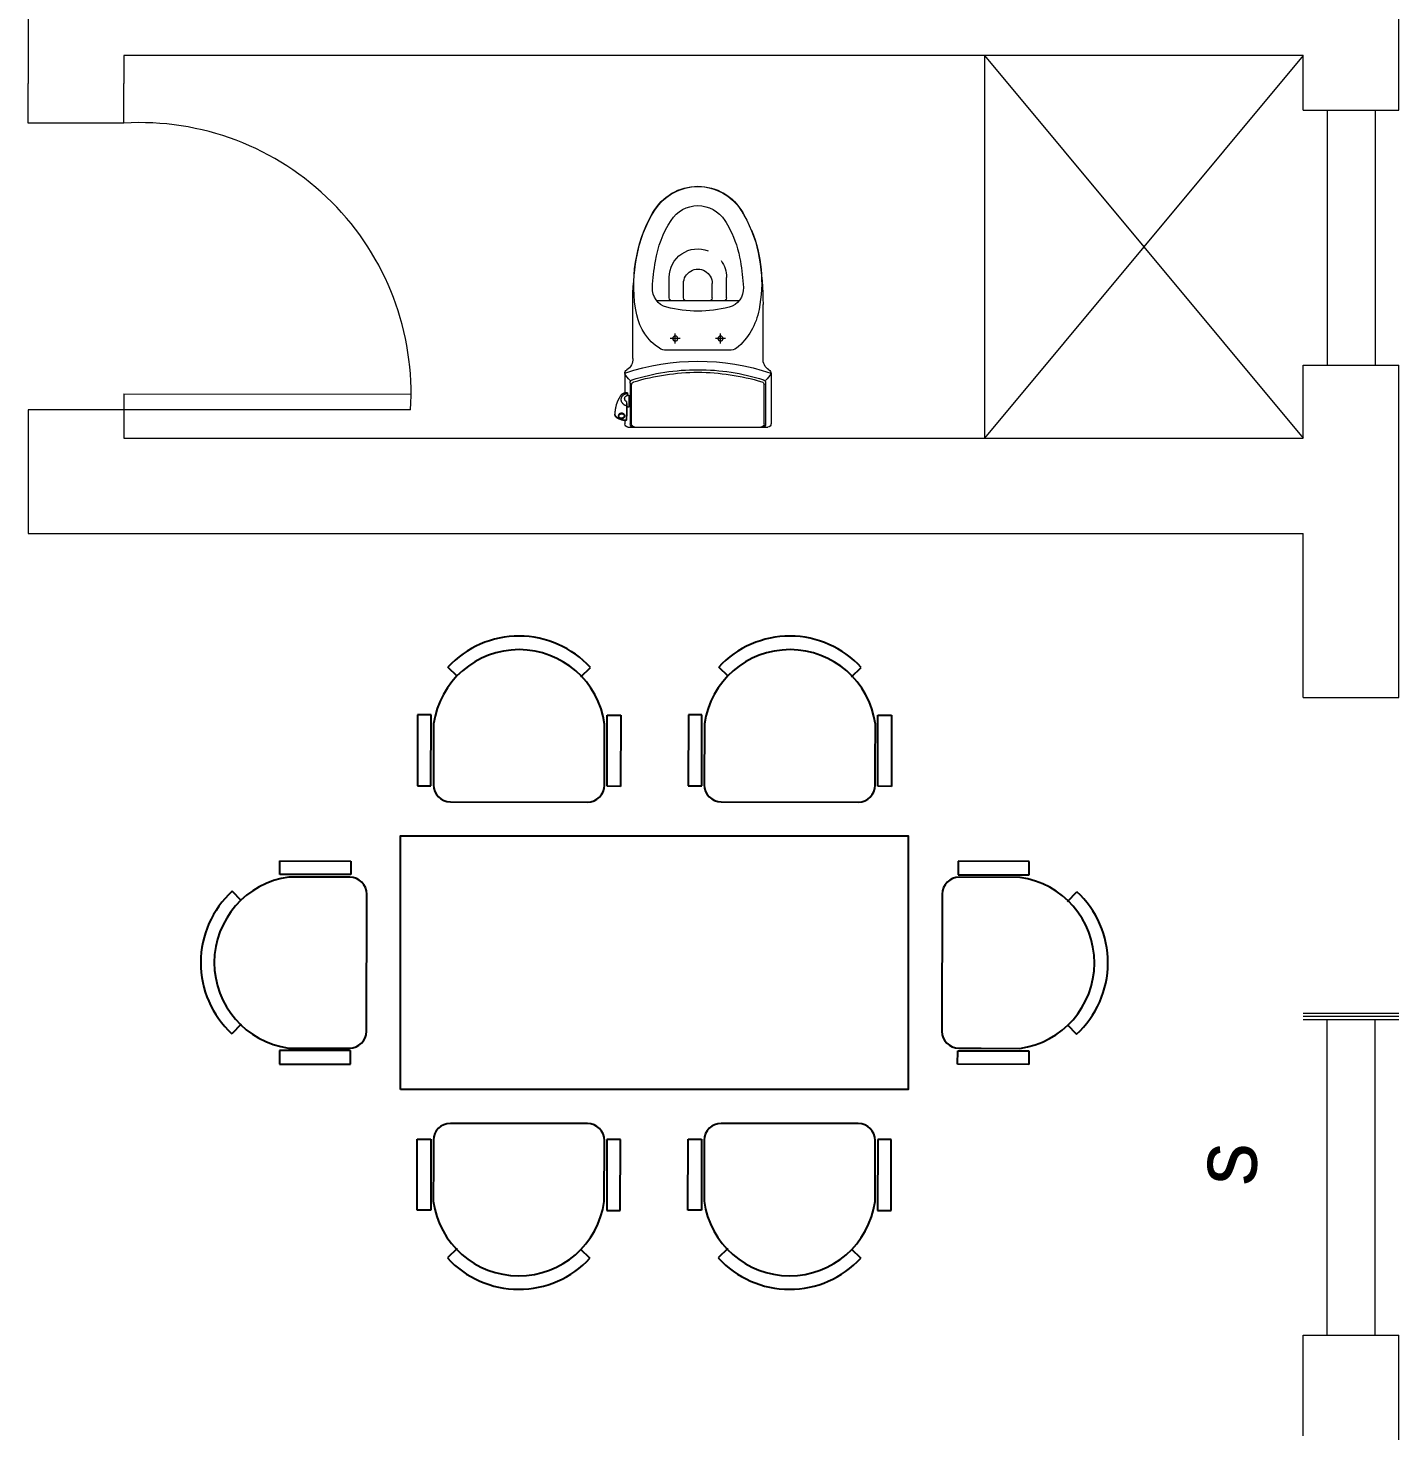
# Model space of a CAD drawing. Header units: inches. Extents: x -59 to 212, y 9 to 737.
# Drawn here: x 40.634 to 44.934, y 19.896 to 24.297 of the extents above; entities that cross this region are included whole.
import ezdxf

# ---------------------------------------------------------------- set-up
doc = ezdxf.new("R2010")
doc.units = ezdxf.units.IN
doc.header["$MEASUREMENT"] = 0
doc.linetypes.add('HIDDEN', pattern=[0.375, 0.25, -0.125])
for name, color, linetype in [('1', 8, 'Continuous'), ('A_WALL_3D', 1, 'Continuous'), ('BODY', 7, 'Continuous'), ('COVER', 7, 'Continuous'), ('DIM', 3, 'Continuous'), ('FUR', 6, 'Continuous'), ('HIDDEN', 8, 'HIDDEN')]:
    doc.layers.add(name, color=color, linetype=linetype)
doc.styles.add('STYLUS', font='stylu.ttf')

# ---------------------------------------------------------------- blocks, each defined once
blk = doc.blocks.new('CH4')
for p, q in [((-181.1, 370.2), (-209.8, 398.1)), ((182.5, 369.5), (211.3, 397.3)), ((-299.4, 257.2), (-299.8, 47.2)), ((-259.4, 257.2), (-299.4, 257.2)), ((-259.8, 47.2), (-259.4, 257.2)), ((260.2, 46.2), (260.6, 256.2)), ((260.6, 256.2), (300.6, 256.1)), ((300.6, 256.1), (300.2, 46.1)), ((-252.1, 230.5), (-252.4, 50.5)), ((252.8, 115.5), (253, 229.5)), ((252.6, 49.5), (252.8, 115.5)), ((-299.8, 47.2), (-259.8, 47.2)), ((300.2, 46.1), (260.2, 46.2)), ((-202.5, 0.4), (202.5, -0.4))]:
    blk.add_line(p, q)
for centre, radius, start, end in [((0.4, 203.7), 286.3, 42.5533, 137.2265), ((0.4, 195), 255, 7.7698, 172.01), ((-202.4, 50.4), 50, 179.8899, 269.8899), ((202.6, 49.6), 50, 269.8899, 359.8899)]:
    blk.add_arc(centre, radius, start, end)
blk = doc.blocks.new('MEET4')
at = {"layer": 'FUR'}
blk.add_lwpolyline([(-750, -375), (-750, 375), (750, 375), (750, -375)], close=True, dxfattribs=at)
for p in [(-400, 475), (400, 475)]:
    blk.add_blockref('CH4', p, dxfattribs=at)
for p, rotation in [((-850, 0), 90), ((850, 0), 270), ((-400, -475), 180), ((400, -475), 180)]:
    blk.add_blockref('CH4', p, dxfattribs=dict(at, rotation=rotation))

msp = doc.modelspace()

# ---------------------------------------------------------------- linework, layer by layer
at = {"lineweight": 0}
for p, q in [((44.93366, 24.03923), (44.93366, 26.95363)), ((40.63366, 24.64106), (40.63366, 24.12313)), ((40.93366, 24.21095), (40.93366, 24.12313)), ((44.63366, 24.21095), (40.93366, 24.21095)), ((44.63366, 24.21095), (43.63366, 24.21095)), ((44.63366, 24.03923), (44.63366, 24.21095)), ((40.63366, 23.99894), (40.63366, 24.12313)), ((40.93366, 23.99894), (40.93366, 24.12313)), ((44.63366, 24.03923), (44.93366, 24.03923)), ((44.70866, 24.03923), (44.70866, 23.23923)), ((44.85866, 24.03923), (44.85866, 23.23923)), ((40.93382, 23.99894), (40.63366, 23.99894)), ((44.63366, 23.01095), (44.63366, 23.23923)), ((44.63366, 23.23923), (44.93366, 23.23923)), ((44.93366, 22.19675), (44.93366, 23.23923)), ((40.63366, 23.09912), (40.63366, 22.71095)), ((40.93366, 23.09912), (40.93366, 23.01095)), ((40.93366, 23.01095), (44.63366, 23.01095)), ((40.63366, 22.71095), (44.63366, 22.71095)), ((44.63366, 22.19675), (44.63366, 22.71095)), ((44.63366, 22.19675), (44.93366, 22.19675)), ((44.63366, 21.20675), (44.93366, 21.20675)), ((44.63366, 21.19675), (44.93366, 21.19675)), ((44.63366, 21.18675), (44.93366, 21.18675)), ((44.70866, 20.19675), (44.70866, 21.18675)), ((44.85866, 20.19675), (44.85866, 21.18675)), ((44.63366, 19.88114), (44.63366, 20.19675)), ((44.63366, 20.19675), (44.93366, 20.19675)), ((44.93366, 19.31744), (44.93366, 20.19675))]:
    msp.add_line(p, q, dxfattribs=at)
at = {"color": 177, "lineweight": 0, "true_color": 0x293189}
for p, q in [((43.63366, 24.21095), (43.63366, 23.01095)), ((43.63366, 24.21095), (44.63366, 23.01095)), ((44.63366, 24.21095), (43.63366, 23.01095))]:
    msp.add_line(p, q, dxfattribs=at)
at = {"color": 2, "lineweight": 0}
for p, q in [((40.93366, 23.14912), (41.83366, 23.14896)), ((40.93366, 23.14912), (40.93366, 23.09912)), ((41.83365, 23.09896), (40.93365, 23.09912))]:
    msp.add_line(p, q, dxfattribs=at)
at = {"color": 7, "lineweight": 0}
msp.add_line((40.93366, 23.09912), (40.63366, 23.09912), dxfattribs=at)
at = {"layer": '1', "color": 177, "linetype": 'ByBlock', "lineweight": 0, "true_color": 0x293189}
for p, q in [((42.49702, 23.14927), (42.4974, 23.14956)), ((42.4974, 23.14956), (42.49779, 23.14983)), ((42.49753, 23.14911), (42.49818, 23.14959)), ((42.49779, 23.14983), (42.4982, 23.1501)), ((42.49818, 23.14959), (42.49887, 23.15005)), ((42.4982, 23.1501), (42.49862, 23.15036)), ((42.49862, 23.15036), (42.49905, 23.15062)), ((42.49887, 23.15005), (42.49956, 23.15047)), ((42.49905, 23.15062), (42.4995, 23.15087)), ((42.4995, 23.15087), (42.49995, 23.1511)), ((42.49956, 23.15047), (42.50028, 23.15085)), ((42.49995, 23.1511), (42.50043, 23.15133)), ((42.50028, 23.15085), (42.50102, 23.15121)), ((42.50043, 23.15133), (42.50091, 23.15155)), ((42.50091, 23.15155), (42.5014, 23.15177)), ((42.50102, 23.15121), (42.50181, 23.15156)), ((42.5014, 23.15177), (42.50191, 23.15197)), ((42.50181, 23.15156), (42.50261, 23.15187)), ((42.50191, 23.15197), (42.50242, 23.15216)), ((42.50242, 23.15216), (42.50295, 23.15234)), ((42.50261, 23.15187), (42.50343, 23.15215)), ((42.50295, 23.15234), (42.50348, 23.15251)), ((42.50343, 23.15215), (42.50423, 23.1524)), ((42.50348, 23.15251), (42.50402, 23.15268)), ((42.50402, 23.15268), (42.50457, 23.15283)), ((42.50423, 23.1524), (42.50504, 23.15262)), ((42.50457, 23.15283), (42.50513, 23.15297)), ((42.50504, 23.15262), (42.50587, 23.15281)), ((42.50513, 23.15297), (42.5057, 23.1531)), ((42.5057, 23.1531), (42.50628, 23.15322)), ((42.50587, 23.15281), (42.50671, 23.15299)), ((42.50628, 23.15322), (42.50658, 23.15328)), ((42.50658, 23.15328), (42.50837, 23.15361)), ((42.50671, 23.15299), (42.50942, 23.15348)), ((42.50947, 23.14959), (42.50835, 23.14925)), ((42.50837, 23.15361), (42.50929, 23.15378)), ((42.5093, 23.15377), (42.50946, 23.1538)), ((42.50942, 23.15348), (42.50975, 23.15353)), ((42.50946, 23.1538), (42.50972, 23.15383)), ((42.51061, 23.14988), (42.50947, 23.14959)), ((42.50972, 23.15383), (42.50998, 23.15385)), ((42.50975, 23.15353), (42.51008, 23.15355)), ((42.50998, 23.15385), (42.51024, 23.15385)), ((42.51008, 23.15355), (42.51041, 23.15354)), ((42.51024, 23.15385), (42.51049, 23.15385)), ((42.51041, 23.15354), (42.51074, 23.1535)), ((42.51049, 23.15385), (42.51075, 23.15382)), ((42.51176, 23.15014), (42.51061, 23.14988)), ((42.51074, 23.1535), (42.51106, 23.15344)), ((42.51075, 23.15382), (42.511, 23.15379)), ((42.511, 23.15379), (42.51124, 23.15374)), ((42.51106, 23.15344), (42.51136, 23.15335)), ((42.51124, 23.15374), (42.51149, 23.15368)), ((42.51136, 23.15335), (42.51165, 23.15324)), ((42.51149, 23.15368), (42.51173, 23.15361)), ((42.51165, 23.15324), (42.51192, 23.15311)), ((42.51173, 23.15361), (42.51197, 23.15352)), ((42.51293, 23.15035), (42.51176, 23.15014)), ((42.51192, 23.15311), (42.51216, 23.15295)), ((42.51197, 23.15352), (42.5122, 23.15342)), ((42.51216, 23.15295), (42.51238, 23.15277)), ((42.5122, 23.15342), (42.51242, 23.15331)), ((42.51238, 23.15277), (42.51257, 23.15257)), ((42.51242, 23.15331), (42.51262, 23.15319)), ((42.51257, 23.15257), (42.51272, 23.15236)), ((42.51262, 23.15319), (42.51281, 23.15306)), ((42.51272, 23.15236), (42.51284, 23.15214)), ((42.51287, 23.14963), (42.5128, 23.14895)), ((42.51281, 23.15306), (42.513, 23.15291)), ((42.51284, 23.15214), (42.51293, 23.1519)), ((42.51293, 23.15035), (42.51287, 23.14963)), ((42.51293, 23.1519), (42.51298, 23.15166)), ((42.51299, 23.15135), (42.51293, 23.15035)), ((42.51298, 23.15166), (42.51299, 23.15135)), ((42.513, 23.15291), (42.51317, 23.15276)), ((42.51317, 23.15276), (42.51332, 23.15259)), ((42.51332, 23.15259), (42.51347, 23.15242)), ((42.51347, 23.15242), (42.5136, 23.15224)), ((42.5136, 23.15224), (42.51371, 23.15205)), ((42.51371, 23.15205), (42.51381, 23.15186)), ((42.51381, 23.15186), (42.51389, 23.15166)), ((42.51389, 23.15166), (42.51395, 23.15146)), ((42.51393, 23.14895), (42.51398, 23.14968)), ((42.51395, 23.15146), (42.514, 23.15126)), ((42.51398, 23.14968), (42.51404, 23.15066)), ((42.514, 23.15126), (42.51403, 23.15106)), ((42.51403, 23.15106), (42.51403, 23.15101)), ((42.51403, 23.151), (42.51403, 23.15101)), ((42.51404, 23.15066), (42.51403, 23.151)), ((42.51404, 23.15066), (42.51412, 23.14974)), ((42.51406, 23.15077), (42.51421, 23.14903)), ((42.51412, 23.14974), (42.51421, 23.14881)), ((42.4763, 23.10565), (42.47584, 23.10308)), ((42.47683, 23.10819), (42.4763, 23.10565)), ((42.47741, 23.11071), (42.47683, 23.10819)), ((42.47698, 23.1046), (42.47745, 23.10705)), ((42.47804, 23.1132), (42.47741, 23.11071)), ((42.47745, 23.10705), (42.47797, 23.10947)), ((42.47797, 23.10947), (42.47855, 23.11187)), ((42.47874, 23.11565), (42.47804, 23.1132)), ((42.47855, 23.11187), (42.47914, 23.11413)), ((42.47948, 23.11808), (42.47874, 23.11565)), ((42.47914, 23.11413), (42.47978, 23.11636)), ((42.48022, 23.12027), (42.47948, 23.11808)), ((42.47978, 23.11636), (42.48047, 23.11857)), ((42.481, 23.12244), (42.48022, 23.12027)), ((42.48047, 23.11857), (42.4812, 23.12074)), ((42.48183, 23.12457), (42.481, 23.12244)), ((42.4812, 23.12074), (42.48198, 23.12289)), ((42.4827, 23.12668), (42.48183, 23.12457)), ((42.48198, 23.12289), (42.4828, 23.12501)), ((42.48361, 23.12876), (42.4827, 23.12668)), ((42.4828, 23.12501), (42.48367, 23.1271)), ((42.48453, 23.13071), (42.48361, 23.12876)), ((42.48367, 23.1271), (42.48458, 23.12915)), ((42.48549, 23.13264), (42.48453, 23.13071)), ((42.48458, 23.12915), (42.48554, 23.13118)), ((42.48649, 23.13453), (42.48549, 23.13264)), ((42.48554, 23.13118), (42.48654, 23.13317)), ((42.48753, 23.1364), (42.48649, 23.13453)), ((42.48654, 23.13317), (42.48763, 23.13523)), ((42.48861, 23.13823), (42.48753, 23.1364)), ((42.48763, 23.13523), (42.48878, 23.13726)), ((42.48973, 23.14003), (42.48861, 23.13823)), ((42.48878, 23.13726), (42.48997, 23.13925)), ((42.49089, 23.14181), (42.48973, 23.14003)), ((42.48997, 23.13925), (42.49122, 23.1412)), ((42.4921, 23.14355), (42.49089, 23.14181)), ((42.49122, 23.1412), (42.49251, 23.14311)), ((42.49334, 23.14525), (42.4921, 23.14355)), ((42.49251, 23.14311), (42.49391, 23.14506)), ((42.49322, 23.13302), (42.49317, 23.13198)), ((42.49317, 23.13198), (42.49318, 23.13093)), ((42.49318, 23.13093), (42.49326, 23.12988)), ((42.49332, 23.13384), (42.49322, 23.13302)), ((42.49326, 23.12988), (42.49338, 23.12908)), ((42.49346, 23.13465), (42.49332, 23.13384)), ((42.49462, 23.14692), (42.49334, 23.14525)), ((42.49338, 23.12908), (42.49353, 23.12827)), ((42.49364, 23.13546), (42.49346, 23.13465)), ((42.49353, 23.12827), (42.49373, 23.12747)), ((42.49387, 23.13625), (42.49364, 23.13546)), ((42.49373, 23.12747), (42.49397, 23.12668)), ((42.49413, 23.13701), (42.49387, 23.13625)), ((42.49391, 23.14506), (42.49536, 23.14696)), ((42.49397, 23.12668), (42.49433, 23.12567)), ((42.49443, 23.13777), (42.49413, 23.13701)), ((42.49433, 23.12567), (42.49477, 23.12467)), ((42.49477, 23.1385), (42.49443, 23.13777)), ((42.4948, 23.14714), (42.49462, 23.14692)), ((42.49515, 23.13923), (42.49477, 23.1385)), ((42.49477, 23.12467), (42.49527, 23.12369)), ((42.49481, 23.14715), (42.49504, 23.14742)), ((42.49504, 23.14742), (42.49533, 23.14774)), ((42.49558, 23.13998), (42.49515, 23.13923)), ((42.49527, 23.12369), (42.49569, 23.12295)), ((42.49533, 23.14774), (42.49564, 23.14806)), ((42.49536, 23.14696), (42.49583, 23.14753)), ((42.49606, 23.14071), (42.49558, 23.13998)), ((42.49564, 23.14806), (42.49596, 23.14837)), ((42.49569, 23.12295), (42.49616, 23.12223)), ((42.49583, 23.14753), (42.49635, 23.14808)), ((42.49596, 23.14837), (42.4963, 23.14868)), ((42.49658, 23.14142), (42.49606, 23.14071)), ((42.49616, 23.12223), (42.49666, 23.12152)), ((42.4963, 23.14868), (42.49665, 23.14898)), ((42.49635, 23.14808), (42.49691, 23.1486)), ((42.49714, 23.14211), (42.49658, 23.14142)), ((42.49665, 23.14898), (42.49702, 23.14927)), ((42.49666, 23.12152), (42.49719, 23.12083)), ((42.49691, 23.1486), (42.49753, 23.14911)), ((42.49772, 23.14276), (42.49714, 23.14211)), ((42.49719, 23.12083), (42.49795, 23.11996)), ((42.49833, 23.14339), (42.49772, 23.14276)), ((42.49795, 23.11996), (42.49876, 23.11911)), ((42.49897, 23.144), (42.49833, 23.14339)), ((42.49876, 23.11911), (42.49963, 23.11831)), ((42.49965, 23.14459), (42.49897, 23.144)), ((42.49963, 23.11831), (42.50033, 23.11772)), ((42.50038, 23.14517), (42.49965, 23.14459)), ((42.50033, 23.11772), (42.50106, 23.11715)), ((42.50114, 23.14573), (42.50038, 23.14517)), ((42.50106, 23.11715), (42.50182, 23.11661)), ((42.50193, 23.14626), (42.50114, 23.14573)), ((42.50182, 23.11661), (42.5026, 23.1161)), ((42.50275, 23.14676), (42.50193, 23.14626)), ((42.5026, 23.1161), (42.50341, 23.11562)), ((42.50358, 23.14723), (42.50275, 23.14676)), ((42.50341, 23.11562), (42.50424, 23.11516)), ((42.50442, 23.14767), (42.50358, 23.14723)), ((42.50424, 23.11516), (42.50509, 23.11474)), ((42.50529, 23.14808), (42.50442, 23.14767)), ((42.50497, 23.13441), (42.505, 23.13517)), ((42.505, 23.13365), (42.50497, 23.13441)), ((42.505, 23.13517), (42.50509, 23.13592)), ((42.5051, 23.1329), (42.505, 23.13365)), ((42.50509, 23.13592), (42.50523, 23.13666)), ((42.50509, 23.11474), (42.50596, 23.11435)), ((42.50524, 23.13219), (42.5051, 23.1329)), ((42.50523, 23.13666), (42.50545, 23.1374)), ((42.50544, 23.13149), (42.50524, 23.13219)), ((42.50618, 23.14846), (42.50529, 23.14808)), ((42.50568, 23.13079), (42.50544, 23.13149)), ((42.50545, 23.1374), (42.50572, 23.13813)), ((42.50599, 23.13011), (42.50568, 23.13079)), ((42.50572, 23.13813), (42.50606, 23.13884)), ((42.50596, 23.11435), (42.50687, 23.11398)), ((42.50634, 23.12945), (42.50599, 23.13011)), ((42.50606, 23.13884), (42.50646, 23.13952)), ((42.50725, 23.14887), (42.50618, 23.14846)), ((42.50673, 23.12882), (42.50634, 23.12945)), ((42.50646, 23.13952), (42.50692, 23.14018)), ((42.50717, 23.12822), (42.50673, 23.12882)), ((42.50687, 23.11398), (42.5078, 23.11364)), ((42.50692, 23.14018), (42.50742, 23.1408)), ((42.50766, 23.12763), (42.50717, 23.12822)), ((42.50835, 23.14925), (42.50725, 23.14887)), ((42.50742, 23.1408), (42.50798, 23.14138)), ((42.50819, 23.12708), (42.50766, 23.12763)), ((42.5078, 23.11364), (42.50875, 23.11334)), ((42.50798, 23.14138), (42.50858, 23.14194)), ((42.50876, 23.12656), (42.50819, 23.12708)), ((42.50858, 23.14194), (42.50924, 23.14245)), ((42.50875, 23.11334), (42.50972, 23.11308)), ((42.50927, 23.12615), (42.50876, 23.12656)), ((42.50924, 23.14245), (42.50994, 23.14293)), ((42.5098, 23.12577), (42.50927, 23.12615)), ((42.50972, 23.11308), (42.51039, 23.11291)), ((42.51036, 23.12542), (42.5098, 23.12577)), ((42.50994, 23.14293), (42.51056, 23.14329)), ((42.51094, 23.12509), (42.51036, 23.12542)), ((42.51039, 23.11291), (42.51107, 23.11277)), ((42.51056, 23.14329), (42.5112, 23.14363)), ((42.51084, 23.10621), (42.51076, 23.10379)), ((42.51092, 23.10861), (42.51084, 23.10621)), ((42.51101, 23.11099), (42.51092, 23.10861)), ((42.51094, 23.12509), (42.51098, 23.1241)), ((42.51121, 23.12419), (42.51094, 23.12509)), ((42.51094, 23.12509), (42.51094, 23.12509)), ((42.51098, 23.1241), (42.51102, 23.12309)), ((42.51107, 23.11277), (42.51101, 23.11099)), ((42.51102, 23.12309), (42.51105, 23.12209)), ((42.51105, 23.12209), (42.51107, 23.12109)), ((42.51107, 23.12109), (42.51109, 23.12009)), ((42.51108, 23.11334), (42.51107, 23.11277)), ((42.51109, 23.11392), (42.51108, 23.11334)), ((42.51109, 23.12009), (42.51111, 23.1191)), ((42.5111, 23.11451), (42.51109, 23.11392)), ((42.51111, 23.11511), (42.5111, 23.11451)), ((42.51111, 23.1191), (42.51111, 23.11808)), ((42.51111, 23.11808), (42.51112, 23.11708)), ((42.51112, 23.11608), (42.51111, 23.11511)), ((42.51112, 23.11708), (42.51112, 23.11608)), ((42.5112, 23.14363), (42.51187, 23.14393)), ((42.51149, 23.12329), (42.51121, 23.12419)), ((42.51167, 23.1227), (42.51149, 23.12329)), ((42.51185, 23.12211), (42.51167, 23.1227)), ((42.51201, 23.12152), (42.51185, 23.12211)), ((42.51187, 23.14393), (42.5122, 23.14422)), ((42.51197, 23.14418), (42.51187, 23.14393)), ((42.51187, 23.14393), (42.51187, 23.14393)), ((42.51206, 23.14446), (42.51197, 23.14418)), ((42.51211, 23.12108), (42.51201, 23.12152)), ((42.51207, 23.10625), (42.51203, 23.10553)), ((42.51214, 23.14477), (42.51206, 23.14446)), ((42.51211, 23.10693), (42.51207, 23.10625)), ((42.5122, 23.12065), (42.51211, 23.12108)), ((42.51216, 23.10756), (42.51211, 23.10693)), ((42.51213, 23.1123), (42.51216, 23.11317)), ((42.51223, 23.14511), (42.51214, 23.14477)), ((42.51216, 23.11317), (42.51219, 23.11406)), ((42.5122, 23.10815), (42.51216, 23.10756)), ((42.51219, 23.11406), (42.51221, 23.11497)), ((42.5122, 23.14422), (42.51253, 23.14446)), ((42.51226, 23.12022), (42.5122, 23.12065)), ((42.51225, 23.10868), (42.5122, 23.10815)), ((42.51221, 23.11497), (42.51223, 23.11589)), ((42.51234, 23.14562), (42.51223, 23.14511)), ((42.51223, 23.11589), (42.51225, 23.11685)), ((42.51225, 23.11685), (42.51227, 23.11783)), ((42.51231, 23.10917), (42.51225, 23.10868)), ((42.51229, 23.1198), (42.51226, 23.12022)), ((42.51227, 23.11783), (42.51228, 23.11881)), ((42.51228, 23.11881), (42.51229, 23.1198)), ((42.51236, 23.1096), (42.51231, 23.10917)), ((42.51244, 23.14618), (42.51234, 23.14562)), ((42.51242, 23.10998), (42.51236, 23.1096)), ((42.51247, 23.11031), (42.51242, 23.10998)), ((42.51254, 23.14681), (42.51244, 23.14618)), ((42.51245, 23.11008), (42.51253, 23.11018)), ((42.51247, 23.11019), (42.51246, 23.11013)), ((42.51253, 23.11058), (42.51247, 23.11031)), ((42.51249, 23.11028), (42.51247, 23.11019)), ((42.51251, 23.11036), (42.51249, 23.11028)), ((42.51253, 23.11042), (42.51251, 23.11036)), ((42.51253, 23.14446), (42.51275, 23.1446)), ((42.51259, 23.11079), (42.51253, 23.11058)), ((42.51254, 23.11047), (42.51253, 23.11042)), ((42.51253, 23.11018), (42.51265, 23.11039)), ((42.51263, 23.14747), (42.51254, 23.14681)), ((42.51255, 23.11049), (42.51254, 23.11047)), ((42.51256, 23.1105), (42.51255, 23.11049)), ((42.51256, 23.1105), (42.51256, 23.1105)), ((42.51266, 23.11095), (42.51259, 23.11079)), ((42.51272, 23.14818), (42.51263, 23.14747)), ((42.51265, 23.11039), (42.51271, 23.11054)), ((42.51272, 23.11104), (42.51266, 23.11095)), ((42.51271, 23.11054), (42.51276, 23.11071)), ((42.5128, 23.14895), (42.51272, 23.14818)), ((42.51278, 23.11107), (42.51272, 23.11104)), ((42.51275, 23.1446), (42.51296, 23.14472)), ((42.51276, 23.11071), (42.51278, 23.11088)), ((42.51278, 23.11088), (42.51278, 23.11107)), ((42.51296, 23.14472), (42.51316, 23.14481)), ((42.51316, 23.14481), (42.51329, 23.14486)), ((42.51329, 23.14486), (42.51339, 23.1449)), ((42.51339, 23.1449), (42.51342, 23.1449)), ((42.51353, 23.14491), (42.51359, 23.14537)), ((42.51359, 23.14537), (42.51365, 23.14587)), ((42.51365, 23.14587), (42.51371, 23.1464)), ((42.51371, 23.1464), (42.51377, 23.14697)), ((42.51377, 23.14697), (42.51382, 23.14759)), ((42.51382, 23.14759), (42.51388, 23.14825)), ((42.51388, 23.14825), (42.51393, 23.14895)), ((42.51421, 23.14903), (42.51422, 23.14892)), ((42.51421, 23.14881), (42.51422, 23.14869)), ((42.51422, 23.14785), (42.51421, 23.14712)), ((42.51421, 23.14712), (42.51421, 23.14639)), ((42.51421, 23.14639), (42.51421, 23.14563)), ((42.51421, 23.14563), (42.51421, 23.14507)), ((42.51422, 23.14892), (42.51423, 23.14887)), ((42.51422, 23.14869), (42.51423, 23.14857)), ((42.51423, 23.14856), (42.51422, 23.14785)), ((42.51423, 23.14887), (42.51423, 23.14881)), ((42.51423, 23.14881), (42.51423, 23.14857)), ((42.51423, 23.14857), (42.51423, 23.14856)), ((42.51786, 23.14492), (42.51786, 23.10793)), ((42.47424, 23.08675), (42.47423, 23.08638)), ((42.47424, 23.08675), (42.47423, 23.08638)), ((42.47423, 23.08638), (42.47424, 23.08595)), ((42.47424, 23.08551), (42.47423, 23.08575)), ((42.47433, 23.089), (42.47424, 23.08675)), ((42.47424, 23.08595), (42.47429, 23.08516)), ((42.47425, 23.08529), (42.47424, 23.08551)), ((42.4743, 23.08463), (42.47425, 23.08529)), ((42.47429, 23.08516), (42.47438, 23.08437)), ((42.47442, 23.08376), (42.4743, 23.08463)), ((42.47445, 23.09123), (42.47433, 23.089)), ((42.47438, 23.08437), (42.47452, 23.08356)), ((42.47458, 23.08293), (42.47442, 23.08376)), ((42.47462, 23.09346), (42.47445, 23.09123)), ((42.47452, 23.08356), (42.47472, 23.08276)), ((42.4748, 23.0821), (42.47458, 23.08293)), ((42.47483, 23.09567), (42.47462, 23.09346)), ((42.47472, 23.08276), (42.47496, 23.08197)), ((42.47507, 23.08129), (42.4748, 23.0821)), ((42.47507, 23.09787), (42.47483, 23.09567)), ((42.47496, 23.08197), (42.47523, 23.08122)), ((42.47543, 23.10048), (42.47507, 23.09787)), ((42.47538, 23.08053), (42.47507, 23.08129)), ((42.47517, 23.08704), (42.47527, 23.08959)), ((42.47518, 23.08621), (42.47517, 23.08704)), ((42.47523, 23.08537), (42.47518, 23.08621)), ((42.47535, 23.08455), (42.47523, 23.08537)), ((42.47523, 23.08122), (42.47555, 23.08048)), ((42.47527, 23.08959), (42.47543, 23.09212)), ((42.4755, 23.08375), (42.47535, 23.08455)), ((42.47573, 23.07978), (42.47538, 23.08053)), ((42.47584, 23.10308), (42.47543, 23.10048)), ((42.47543, 23.09212), (42.47563, 23.09464)), ((42.47571, 23.08297), (42.4755, 23.08375)), ((42.47555, 23.08048), (42.47592, 23.07977)), ((42.47563, 23.09464), (42.47589, 23.09714)), ((42.47597, 23.0822), (42.47571, 23.08297)), ((42.47613, 23.07906), (42.47573, 23.07978)), ((42.47589, 23.09714), (42.4762, 23.09963)), ((42.47592, 23.07977), (42.47633, 23.07905)), ((42.47626, 23.08149), (42.47597, 23.0822)), ((42.47656, 23.07838), (42.47613, 23.07906)), ((42.4762, 23.09963), (42.47656, 23.10212)), ((42.47659, 23.08079), (42.47626, 23.08149)), ((42.47633, 23.07905), (42.47679, 23.07836)), ((42.47656, 23.10212), (42.47698, 23.1046)), ((42.47702, 23.07772), (42.47656, 23.07838)), ((42.47696, 23.08011), (42.47659, 23.08079)), ((42.47679, 23.07836), (42.4773, 23.07769)), ((42.47736, 23.07947), (42.47696, 23.08011)), ((42.47752, 23.07708), (42.47702, 23.07772)), ((42.4773, 23.07769), (42.47786, 23.07702)), ((42.47779, 23.07886), (42.47736, 23.07947)), ((42.47808, 23.07646), (42.47752, 23.07708)), ((42.47826, 23.07826), (42.47779, 23.07886)), ((42.47786, 23.07702), (42.47847, 23.07639)), ((42.47867, 23.07587), (42.47808, 23.07646)), ((42.47878, 23.07768), (42.47826, 23.07826)), ((42.47847, 23.07639), (42.47912, 23.07579)), ((42.4793, 23.07531), (42.47867, 23.07587)), ((42.47934, 23.07713), (42.47878, 23.07768)), ((42.47912, 23.07579), (42.47982, 23.07522)), ((42.47994, 23.07481), (42.4793, 23.07531)), ((42.47992, 23.0766), (42.47934, 23.07713)), ((42.47982, 23.07522), (42.48057, 23.07468)), ((42.48052, 23.07613), (42.47992, 23.0766)), ((42.48061, 23.07433), (42.47994, 23.07481)), ((42.48115, 23.07569), (42.48052, 23.07613)), ((42.48057, 23.07468), (42.48134, 23.07419)), ((42.48131, 23.0739), (42.48061, 23.07433)), ((42.4818, 23.07528), (42.48115, 23.07569)), ((42.48213, 23.0734), (42.48133, 23.07386)), ((42.48292, 23.07298), (42.48134, 23.07388)), ((42.48339, 23.07438), (42.4818, 23.07528)), ((42.48304, 23.0729), (42.48213, 23.0734)), ((42.48457, 23.07211), (42.48292, 23.07298)), ((42.48395, 23.07241), (42.48304, 23.0729)), ((42.485, 23.07352), (42.48339, 23.07438)), ((42.48487, 23.07193), (42.48395, 23.07241)), ((42.48624, 23.07128), (42.48457, 23.07211)), ((42.4858, 23.07147), (42.48487, 23.07193)), ((42.48664, 23.07271), (42.485, 23.07352)), ((42.4851, 23.08078), (42.48506, 23.08015)), ((42.48506, 23.08015), (42.48508, 23.07952)), ((42.48508, 23.07952), (42.48514, 23.0789)), ((42.4852, 23.0814), (42.4851, 23.08078)), ((42.48514, 23.0789), (42.48526, 23.07828)), ((42.48534, 23.08201), (42.4852, 23.0814)), ((42.48526, 23.07828), (42.48542, 23.07768)), ((42.48553, 23.08261), (42.48534, 23.08201)), ((42.48542, 23.07768), (42.48563, 23.07709)), ((42.48576, 23.08319), (42.48553, 23.08261)), ((42.48563, 23.07709), (42.48589, 23.07652)), ((42.48604, 23.08375), (42.48576, 23.08319)), ((42.48674, 23.07102), (42.4858, 23.07147)), ((42.48589, 23.07652), (42.48618, 23.07598)), ((42.48636, 23.08429), (42.48604, 23.08375)), ((42.48618, 23.07598), (42.48652, 23.07545)), ((42.48793, 23.07049), (42.48624, 23.07128)), ((42.48672, 23.0848), (42.48636, 23.08429)), ((42.48652, 23.07545), (42.48689, 23.07496)), ((42.4883, 23.07194), (42.48664, 23.07271)), ((42.4872, 23.08538), (42.48672, 23.0848)), ((42.48768, 23.07058), (42.48674, 23.07102)), ((42.48676, 23.08011), (42.48679, 23.0806)), ((42.48677, 23.07962), (42.48676, 23.08011)), ((42.48682, 23.07913), (42.48677, 23.07962)), ((42.48679, 23.0806), (42.48687, 23.08108)), ((42.48692, 23.07865), (42.48682, 23.07913)), ((42.48687, 23.08108), (42.48698, 23.08156)), ((42.48689, 23.07496), (42.4873, 23.07449)), ((42.48706, 23.07818), (42.48692, 23.07865)), ((42.48698, 23.08156), (42.48714, 23.08202)), ((42.48723, 23.07772), (42.48706, 23.07818)), ((42.48714, 23.08202), (42.48734, 23.08248)), ((42.48772, 23.08592), (42.4872, 23.08538)), ((42.48744, 23.07728), (42.48723, 23.07772)), ((42.4873, 23.07449), (42.48783, 23.07397)), ((42.48734, 23.08248), (42.48757, 23.08292)), ((42.4877, 23.07685), (42.48744, 23.07728)), ((42.48757, 23.08292), (42.48784, 23.08334)), ((42.48863, 23.07016), (42.48768, 23.07058)), ((42.48797, 23.07644), (42.4877, 23.07685)), ((42.48828, 23.08641), (42.48772, 23.08592)), ((42.48783, 23.07397), (42.48839, 23.0735)), ((42.48784, 23.08334), (42.48814, 23.08374)), ((42.48965, 23.06975), (42.48793, 23.07049)), ((42.48828, 23.07606), (42.48797, 23.07644)), ((42.48814, 23.08374), (42.48863, 23.0843)), ((42.48887, 23.08686), (42.48828, 23.08641)), ((42.48863, 23.07569), (42.48828, 23.07606)), ((42.48998, 23.07121), (42.4883, 23.07194)), ((42.48839, 23.0735), (42.48899, 23.07307)), ((42.48863, 23.0843), (42.4892, 23.08481)), ((42.48906, 23.07528), (42.48863, 23.07569)), ((42.48959, 23.06975), (42.48863, 23.07016)), ((42.4895, 23.08727), (42.48887, 23.08686)), ((42.48899, 23.07307), (42.48962, 23.07268)), ((42.48953, 23.07491), (42.48906, 23.07528)), ((42.4892, 23.08481), (42.4898, 23.08527)), ((42.49032, 23.08771), (42.4895, 23.08727)), ((42.49003, 23.07457), (42.48953, 23.07491)), ((42.49056, 23.06936), (42.48959, 23.06975)), ((42.48962, 23.07268), (42.49027, 23.07234)), ((42.49167, 23.06895), (42.48965, 23.06975)), ((42.4898, 23.08527), (42.49045, 23.08567)), ((42.49196, 23.07042), (42.48998, 23.07121)), ((42.49056, 23.07427), (42.49003, 23.07457)), ((42.49027, 23.07234), (42.49112, 23.07199)), ((42.49117, 23.08808), (42.49032, 23.08771)), ((42.49045, 23.08567), (42.49113, 23.08601)), ((42.49111, 23.07401), (42.49056, 23.07427)), ((42.49153, 23.06898), (42.49056, 23.06936)), ((42.49181, 23.07373), (42.49111, 23.07401)), ((42.49112, 23.07199), (42.49199, 23.07171)), ((42.49113, 23.08601), (42.49184, 23.08631)), ((42.49205, 23.08838), (42.49117, 23.08808)), ((42.49251, 23.06861), (42.49153, 23.06898)), ((42.49373, 23.06821), (42.49167, 23.06895)), ((42.49254, 23.07351), (42.49181, 23.07373)), ((42.49184, 23.08631), (42.49257, 23.08654)), ((42.49398, 23.06969), (42.49196, 23.07042)), ((42.49199, 23.07171), (42.49289, 23.0715)), ((42.49294, 23.08861), (42.49205, 23.08838)), ((42.4935, 23.06826), (42.49251, 23.06861)), ((42.49328, 23.07335), (42.49254, 23.07351)), ((42.49257, 23.08654), (42.49332, 23.08672)), ((42.49289, 23.0715), (42.4938, 23.07136)), ((42.49385, 23.08876), (42.49294, 23.08861)), ((42.49404, 23.07324), (42.49328, 23.07335)), ((42.49332, 23.08672), (42.49408, 23.08684)), ((42.49449, 23.06793), (42.4935, 23.06826)), ((42.49581, 23.06754), (42.49373, 23.06821)), ((42.4938, 23.07136), (42.49471, 23.0713)), ((42.49477, 23.08885), (42.49385, 23.08876)), ((42.49602, 23.06903), (42.49398, 23.06969)), ((42.49481, 23.0732), (42.49404, 23.07324)), ((42.49408, 23.08684), (42.49484, 23.0869)), ((42.49548, 23.06761), (42.49449, 23.06793)), ((42.49471, 23.0713), (42.49563, 23.07132)), ((42.49569, 23.08886), (42.49477, 23.08885)), ((42.49557, 23.07321), (42.49481, 23.0732)), ((42.49484, 23.0869), (42.49561, 23.08692)), ((42.49648, 23.06731), (42.49548, 23.06761)), ((42.49634, 23.07328), (42.49557, 23.07321)), ((42.49561, 23.08692), (42.49637, 23.08687)), ((42.49563, 23.07132), (42.49655, 23.0714)), ((42.4966, 23.0888), (42.49569, 23.08886)), ((42.49791, 23.06693), (42.49581, 23.06754)), ((42.49808, 23.06843), (42.49602, 23.06903)), ((42.49709, 23.0734), (42.49634, 23.07328)), ((42.49637, 23.08687), (42.49713, 23.08677)), ((42.49748, 23.06702), (42.49648, 23.06731)), ((42.49655, 23.0714), (42.49746, 23.07157)), ((42.49751, 23.08867), (42.4966, 23.0888)), ((42.49784, 23.07359), (42.49709, 23.0734)), ((42.49713, 23.08677), (42.49787, 23.08661)), ((42.49746, 23.07157), (42.49835, 23.0718)), ((42.49849, 23.06675), (42.49748, 23.06702)), ((42.4984, 23.08847), (42.49751, 23.08867)), ((42.49857, 23.07383), (42.49784, 23.07359)), ((42.49787, 23.08661), (42.4986, 23.0864)), ((42.50003, 23.06639), (42.49791, 23.06693)), ((42.50016, 23.0679), (42.49808, 23.06843)), ((42.49835, 23.0718), (42.49923, 23.07211)), ((42.49927, 23.0882), (42.4984, 23.08847)), ((42.49951, 23.06649), (42.49849, 23.06675)), ((42.49928, 23.07413), (42.49857, 23.07383)), ((42.4986, 23.0864), (42.4993, 23.08613)), ((42.49923, 23.07211), (42.50007, 23.07249)), ((42.50012, 23.08785), (42.49927, 23.0882)), ((42.49995, 23.07448), (42.49928, 23.07413)), ((42.4993, 23.08613), (42.49985, 23.08587)), ((42.50052, 23.06624), (42.49951, 23.06649)), ((42.49985, 23.08587), (42.50037, 23.08558)), ((42.5006, 23.0749), (42.49995, 23.07448)), ((42.50217, 23.06592), (42.50003, 23.06639)), ((42.50007, 23.07249), (42.50089, 23.07294)), ((42.50077, 23.08753), (42.50012, 23.08785)), ((42.50226, 23.06744), (42.50016, 23.0679)), ((42.50037, 23.08558), (42.50087, 23.08525)), ((42.50154, 23.06602), (42.50052, 23.06624)), ((42.5012, 23.07536), (42.5006, 23.0749)), ((42.5014, 23.08715), (42.50077, 23.08753)), ((42.50087, 23.08525), (42.50134, 23.08489)), ((42.50089, 23.07294), (42.50151, 23.07336)), ((42.50176, 23.07589), (42.5012, 23.07536)), ((42.50134, 23.08489), (42.50177, 23.0845)), ((42.50199, 23.08673), (42.5014, 23.08715)), ((42.50151, 23.07336), (42.50211, 23.07382)), ((42.50256, 23.06581), (42.50154, 23.06602)), ((42.50226, 23.07645), (42.50176, 23.07589)), ((42.50177, 23.0845), (42.50211, 23.08413)), ((42.50256, 23.08627), (42.50199, 23.08673)), ((42.50211, 23.08413), (42.50242, 23.08375)), ((42.50211, 23.07382), (42.50266, 23.07433)), ((42.50433, 23.06551), (42.50217, 23.06592)), ((42.50256, 23.07687), (42.50226, 23.07645)), ((42.50437, 23.06704), (42.50226, 23.06744)), ((42.50242, 23.08375), (42.5027, 23.08336)), ((42.50308, 23.08576), (42.50256, 23.08627)), ((42.50282, 23.07729), (42.50256, 23.07687)), ((42.50359, 23.06561), (42.50256, 23.06581)), ((42.50266, 23.07433), (42.50318, 23.07488)), ((42.5027, 23.08336), (42.50295, 23.08293)), ((42.50305, 23.07773), (42.50282, 23.07729)), ((42.50295, 23.08293), (42.50316, 23.0825)), ((42.50325, 23.0782), (42.50305, 23.07773)), ((42.50348, 23.0853), (42.50308, 23.08576)), ((42.50316, 23.0825), (42.50333, 23.08204)), ((42.50318, 23.07488), (42.50365, 23.07547)), ((42.5034, 23.07867), (42.50325, 23.0782)), ((42.50333, 23.08204), (42.50347, 23.08157)), ((42.50352, 23.07914), (42.5034, 23.07867)), ((42.50347, 23.08157), (42.50356, 23.0811)), ((42.50386, 23.08482), (42.50348, 23.0853)), ((42.50359, 23.07963), (42.50352, 23.07914)), ((42.50356, 23.0811), (42.50361, 23.08061)), ((42.50363, 23.08012), (42.50359, 23.07963)), ((42.50462, 23.06543), (42.50359, 23.06561)), ((42.50361, 23.08061), (42.50363, 23.08012)), ((42.50365, 23.07547), (42.50401, 23.07599)), ((42.50419, 23.0843), (42.50386, 23.08482)), ((42.50401, 23.07599), (42.50433, 23.07653)), ((42.50449, 23.08376), (42.50419, 23.0843)), ((42.50433, 23.07653), (42.50461, 23.0771)), ((42.5065, 23.06518), (42.50433, 23.06551)), ((42.5065, 23.0667), (42.50437, 23.06704)), ((42.50474, 23.0832), (42.50449, 23.08376)), ((42.50461, 23.0771), (42.50484, 23.07769)), ((42.50566, 23.06527), (42.50462, 23.06543)), ((42.50495, 23.08262), (42.50474, 23.0832)), ((42.50484, 23.07769), (42.50503, 23.07829)), ((42.50511, 23.08202), (42.50495, 23.08262)), ((42.50503, 23.07829), (42.50517, 23.07891)), ((42.50523, 23.08141), (42.50511, 23.08202)), ((42.50517, 23.07891), (42.50526, 23.07953)), ((42.50529, 23.08079), (42.50523, 23.08141)), ((42.50526, 23.07953), (42.5053, 23.08016)), ((42.5053, 23.08016), (42.50529, 23.08079)), ((42.50652, 23.06514), (42.50566, 23.06527)), ((42.50685, 23.06668), (42.5065, 23.0667)), ((42.50698, 23.06514), (42.5065, 23.06518)), ((42.5066, 23.06513), (42.50652, 23.06514)), ((42.50686, 23.06511), (42.5066, 23.06513)), ((42.5072, 23.06669), (42.50685, 23.06668)), ((42.50711, 23.0651), (42.50686, 23.06511)), ((42.50746, 23.06516), (42.50698, 23.06514)), ((42.50737, 23.06511), (42.50711, 23.0651)), ((42.50755, 23.06674), (42.5072, 23.06669)), ((42.50762, 23.06514), (42.50737, 23.06511)), ((42.50793, 23.06523), (42.50746, 23.06516)), ((42.50788, 23.06683), (42.50755, 23.06674)), ((42.50788, 23.06518), (42.50762, 23.06514)), ((42.5082, 23.06696), (42.50788, 23.06683)), ((42.50813, 23.06524), (42.50788, 23.06518)), ((42.50836, 23.06535), (42.50793, 23.06523)), ((42.50837, 23.06532), (42.50813, 23.06524)), ((42.50849, 23.06712), (42.5082, 23.06696)), ((42.50878, 23.06552), (42.50836, 23.06535)), ((42.50861, 23.06541), (42.50837, 23.06532)), ((42.50877, 23.06731), (42.50849, 23.06712)), ((42.50885, 23.06551), (42.50861, 23.06541)), ((42.50903, 23.06753), (42.50877, 23.06731)), ((42.50918, 23.06573), (42.50878, 23.06552)), ((42.50908, 23.06563), (42.50885, 23.06551)), ((42.50926, 23.06777), (42.50903, 23.06753)), ((42.5093, 23.06576), (42.50908, 23.06563)), ((42.50955, 23.06598), (42.50918, 23.06573)), ((42.50946, 23.06804), (42.50926, 23.06777)), ((42.50951, 23.06591), (42.5093, 23.06576)), ((42.50963, 23.06833), (42.50946, 23.06804)), ((42.5097, 23.06607), (42.50951, 23.06591)), ((42.50989, 23.06627), (42.50955, 23.06598)), ((42.50977, 23.06864), (42.50963, 23.06833)), ((42.50989, 23.06624), (42.5097, 23.06607)), ((42.50987, 23.06896), (42.50977, 23.06864)), ((42.50993, 23.06929), (42.50987, 23.06896)), ((42.5102, 23.0666), (42.50989, 23.06627)), ((42.51007, 23.06642), (42.50989, 23.06624)), ((42.50995, 23.06962), (42.50993, 23.06929)), ((42.50999, 23.07156), (42.50995, 23.06962)), ((42.51002, 23.07349), (42.50999, 23.07156)), ((42.51008, 23.07661), (42.51002, 23.07349)), ((42.51024, 23.06661), (42.51007, 23.06642)), ((42.51014, 23.07971), (42.51008, 23.07661)), ((42.5102, 23.08281), (42.51014, 23.07971)), ((42.51027, 23.08588), (42.5102, 23.08281)), ((42.51046, 23.06695), (42.5102, 23.0666)), ((42.51039, 23.06682), (42.51024, 23.06661)), ((42.51035, 23.08893), (42.51027, 23.08588)), ((42.51042, 23.09195), (42.51035, 23.08893)), ((42.51047, 23.06693), (42.51039, 23.06682)), ((42.5105, 23.09494), (42.51042, 23.09195)), ((42.51069, 23.06734), (42.51046, 23.06695)), ((42.51059, 23.09791), (42.5105, 23.09494)), ((42.51067, 23.10086), (42.51059, 23.09791)), ((42.51076, 23.10379), (42.51067, 23.10086)), ((42.51086, 23.06774), (42.51069, 23.06734)), ((42.511, 23.06816), (42.51086, 23.06774)), ((42.51108, 23.06859), (42.511, 23.06816)), ((42.51111, 23.06901), (42.51108, 23.06859)), ((42.51116, 23.07199), (42.51111, 23.06903)), ((42.51122, 23.07495), (42.51116, 23.07199)), ((42.51128, 23.07789), (42.51122, 23.07495)), ((42.51134, 23.08082), (42.51128, 23.07789)), ((42.5114, 23.08368), (42.51134, 23.08082)), ((42.51147, 23.08653), (42.5114, 23.08368)), ((42.51154, 23.08936), (42.51147, 23.08653)), ((42.51161, 23.09217), (42.51154, 23.08936)), ((42.51169, 23.09497), (42.51161, 23.09217)), ((42.51177, 23.09775), (42.51169, 23.09497)), ((42.51185, 23.10051), (42.51177, 23.09775)), ((42.51193, 23.10321), (42.51185, 23.10051)), ((42.51194, 23.10325), (42.51193, 23.10321)), ((42.51196, 23.10403), (42.51194, 23.10325)), ((42.51194, 23.10323), (42.51194, 23.10321)), ((42.51199, 23.10478), (42.51196, 23.10403)), ((42.51203, 23.10553), (42.51199, 23.10478))]:
    msp.add_line(p, q, dxfattribs=at)
at = {"layer": '1', "color": 177, "linetype": 'ByBlock', "lineweight": 0, "true_color": 0x293189, "extrusion": (0, 0, -1)}
for centre, major_axis, start_param, end_param in [((42.51786, 23.12643), (-0.01344, -0.01344), 5.5248174, 5.7991051), ((42.69935, 23.12472), (-0.13232, 0.13232), -0.8296991, -0.8116945), ((42.6381, 23.12195), (-0.08896, -0.08896), 0.7180951, 0.7415855), ((42.58095, 23.11801), (-0.04845, 0.04845), -0.886821, -0.8514998), ((42.51786, 23.12643), (-0.01344, 0.01344), 0.5491207, 0.7583678), ((42.51736, 23.14492), (-0.000354, 0.000354), 0.7583679, 2.3561945), ((42.51736, 23.10793), (-0.000354, -0.000354), 3.9269908, 5.5248174)]:
    msp.add_ellipse(centre, major_axis=major_axis, ratio=1, start_param=start_param, end_param=end_param, dxfattribs=at)
at = {"layer": 'A_WALL_3D', "color": 2, "lineweight": 0}
msp.add_arc((40.98431, 23.14959), 0.85085, 356.58866, 93.4018, dxfattribs=at)
at = {"layer": 'BODY', "color": 177, "linetype": 'ByBlock', "lineweight": 0, "true_color": 0x293189}
for p, q in [((42.53039, 23.26087), (42.53039, 23.43031)), ((42.93893, 23.26087), (42.93893, 23.43031)), ((42.50531, 23.21339), (42.50531, 23.15268)), ((42.96402, 23.21339), (42.96402, 23.05534)), ((42.52206, 23.18344), (42.52206, 23.05534)), ((42.52686, 23.05534), (42.52686, 23.17775)), ((42.94246, 23.05534), (42.94246, 23.17775)), ((42.94727, 23.18344), (42.94727, 23.05534)), ((42.50531, 23.06689), (42.50531, 23.05534)), ((42.51531, 23.04534), (42.95402, 23.04534))]:
    msp.add_line(p, q, dxfattribs=at)
at = {"layer": 'BODY', "color": 177, "linetype": 'ByBlock', "lineweight": 0, "true_color": 0x293189, "extrusion": (0, 0, -1)}
for centre, major_axis, start_param, end_param in [((42.73466, 23.63994), (-0.11314, 0.11314), -0.2167881, 0.7853982), ((42.73466, 23.63994), (-0.11314, -0.11314), 2.3561945, 3.3583808), ((42.9369, 23.51071), (-0.28284, 0.28284), -0.6238959, -0.2167881), ((42.53243, 23.51071), (-0.28284, -0.28284), 3.3583808, 3.4065296), ((42.53243, 23.51071), (-0.28284, -0.28284), 3.4058527, 3.7654885), ((43.43039, 23.43031), (-0.6364, 0.6364), -0.7853982, -0.6238959), ((42.03893, 23.43031), (-0.6364, 0.6364), 2.1946922, 2.3561945), ((42.73376, 22.53279), (-0.50856, 0.50856), 0.4622628, 1.1112531), ((42.49045, 23.25875), (-0.02828, 0.02828), 2.3032626, 3.3682475), ((42.97888, 23.25875), (-0.02828, -0.02828), 6.0565305, 7.1215154), ((42.51881, 23.21339), (-0.00955, 0.00955), -0.7853982, 0.2266548), ((42.53251, 23.18369), (-0.0074, 0.0074), -0.8095548, 0.5188985), ((42.73466, 22.54536), (-0.48085, 0.48085), 0.4780892, 0.7853982), ((42.73993, 22.49819), (-0.50859, 0.50859), 0.4947869, 0.7780766), ((42.73466, 22.54536), (-0.48085, -0.48085), 2.3561945, 2.6635035), ((42.7294, 22.49819), (-0.50859, -0.50859), 2.3635161, 2.6468057), ((42.93681, 23.18369), (-0.0074, -0.0074), 2.6226941, 3.9511474), ((42.95052, 23.21339), (-0.00955, -0.00955), 2.9149378, 3.9269908), ((42.53686, 23.17775), (-0.00707, -0.00707), 0.7853982, 2.082708), ((42.93246, 23.17775), (-0.00707, 0.00707), 1.0588846, 2.3561945), ((42.51531, 23.05534), (-0.00707, -0.00707), 5.4977871, 7.0685835), ((42.53206, 23.05534), (-0.00707, 0.00707), 3.9269908, 5.4977871), ((42.53686, 23.05534), (-0.00707, 0.00707), 3.9269908, 5.4977871), ((42.93246, 23.05534), (-0.00707, -0.00707), 3.9269908, 5.4977871), ((42.93727, 23.05534), (-0.00707, -0.00707), 3.9269908, 5.4977871), ((42.95402, 23.05534), (-0.00707, 0.00707), 2.3561945, 3.9269908)]:
    msp.add_ellipse(centre, major_axis=major_axis, ratio=1, start_param=start_param, end_param=end_param, dxfattribs=at)
at = {"layer": 'COVER', "color": 177, "linetype": 'ByBlock', "lineweight": 0, "ltscale": 5, "true_color": 0x293189}
msp.add_line((42.83354, 23.28609), (42.63578, 23.28609), dxfattribs=at)
at = {"layer": 'COVER', "color": 177, "linetype": 'ByBlock', "lineweight": 0, "ltscale": 5, "true_color": 0x293189, "extrusion": (0, 0, -1)}
for centre, major_axis, start_param, end_param in [((42.73466, 23.63859), (-0.11455, 0.11455), -0.2683971, 0.7853982), ((42.73466, 23.63859), (-0.11455, -0.11455), 2.3561945, 3.4099898), ((42.99545, 23.49031), (-0.32668, 0.32668), -0.9882366, -0.2683971), ((42.49965, 23.49934), (-0.3077, 0.3077), 1.8279564, 1.849904), ((42.49965, 23.49934), (-0.3077, 0.3077), 1.9716482, 2.5530373), ((42.72623, 23.44949), (-0.14372, 0.14372), 2.5305074, 3.2373682), ((42.70454, 23.43048), (-0.11667, 0.11667), 4.5094678, 5.2949488), ((42.63578, 23.32609), (-0.02828, 0.02828), 3.9269908, 4.5094678), ((42.83354, 23.32609), (-0.02828, -0.02828), 4.9153102, 5.4977871)]:
    msp.add_ellipse(centre, major_axis=major_axis, ratio=1, start_param=start_param, end_param=end_param, dxfattribs=at)
at = {"layer": 'DIM', "color": 177, "linetype": 'ByBlock', "lineweight": 0, "true_color": 0x293189, "extrusion": (0, 0, -1)}
for centre, major_axis, start_param, end_param in [((42.60167, 23.2705), (-0.07946, 0.07946), -1.5689697, -1.3259655), ((42.86766, 23.2705), (-0.07946, -0.07946), 4.4675582, 4.7105623)]:
    msp.add_ellipse(centre, major_axis=major_axis, ratio=1, start_param=start_param, end_param=end_param, dxfattribs=at)
at = {"layer": 'HIDDEN', "color": 177, "linetype": 'ByBlock', "lineweight": 0, "ltscale": 5, "true_color": 0x293189}
for p, q in [((42.64466, 23.45087), (42.64466, 23.51455)), ((42.82466, 23.45087), (42.82466, 23.51455)), ((42.68966, 23.45087), (42.68966, 23.49587)), ((42.77966, 23.45087), (42.77966, 23.49587)), ((42.86329, 23.44087), (42.60604, 23.44087)), ((42.66366, 23.30717), (42.66366, 23.33871)), ((42.80566, 23.30717), (42.80566, 23.33871)), ((42.67943, 23.32294), (42.64789, 23.32294)), ((42.82143, 23.32294), (42.78989, 23.32294))]:
    msp.add_line(p, q, dxfattribs=at)
at = {"layer": 'HIDDEN', "color": 177, "linetype": 'ByBlock', "lineweight": 0, "ltscale": 5, "true_color": 0x293189, "extrusion": (0, 0, -1)}
for centre, major_axis, start_param, end_param in [((42.73466, 23.63994), (-0.07071, 0.07071), -0.2167881, 0.7853982), ((42.73466, 23.63994), (-0.07071, -0.07071), 2.3561945, 3.3583808), ((42.9369, 23.51071), (-0.24042, 0.24042), -0.6238959, -0.2167881), ((42.53243, 23.51071), (-0.24042, -0.24042), 3.3583808, 3.4537938), ((42.53243, 23.51071), (-0.24042, -0.24042), 3.4537938, 3.7654885), ((42.73466, 23.51455), (-0.06364, -0.06364), 0.7853982, 2.7261706), ((43.43039, 23.43031), (-0.59397, -0.59397), 0.8485116, 0.9469005), ((42.73466, 23.51455), (-0.06364, -0.06364), 3.2945349, 3.9269908), ((42.03893, 23.43031), (-0.59397, 0.59397), 2.1946922, 2.2930811), ((42.73466, 23.49587), (-0.03182, 0.03182), -0.7853982, 2.3561945), ((42.65195, 23.4795), (-0.04243, -0.04243), 5.7504132, 7.1316969), ((42.81738, 23.4795), (-0.04243, 0.04243), 2.2930811, 3.6743648), ((42.73466, 23.79994), (-0.27644, 0.27644), 3.6743648, 4.1796169), ((42.65466, 23.45087), (-0.00707, 0.00707), 3.9269908, 5.4977871), ((42.69966, 23.45087), (-0.00707, 0.00707), 3.9269908, 5.4977871), ((42.76966, 23.45087), (-0.00707, -0.00707), 3.9269908, 5.4977871), ((42.81466, 23.45087), (-0.00707, -0.00707), 3.9269908, 5.4977871), ((42.66366, 23.32294), (-0.00566, -0.00566), 2.3561945, 8.6393798), ((42.80566, 23.32294), (-0.00566, -0.00566), 2.3561945, 8.6393798)]:
    msp.add_ellipse(centre, major_axis=major_axis, ratio=1, start_param=start_param, end_param=end_param, dxfattribs=at)

# ---------------------------------------------------------------- block references
at = {"lineweight": 0, "xscale": 0.001061782101468908, "yscale": 0.001061782101468908, "zscale": 0.001061782101468908}
msp.add_blockref('MEET4', (42.59806, 21.36492), dxfattribs=at)

# ---------------------------------------------------------------- texts
at = {"color": 2, "lineweight": 0, "insert": (44.28467, 20.67191), "char_height": 0.2, "attachment_point": 1, "rotation": 87.45177, "style": 'STYLUS'}
msp.add_mtext_dynamic_manual_height_columns('s', width=0.1453898, gutter_width=2.12639, heights=[0], dxfattribs=at)

doc.saveas('drawing.dxf')
